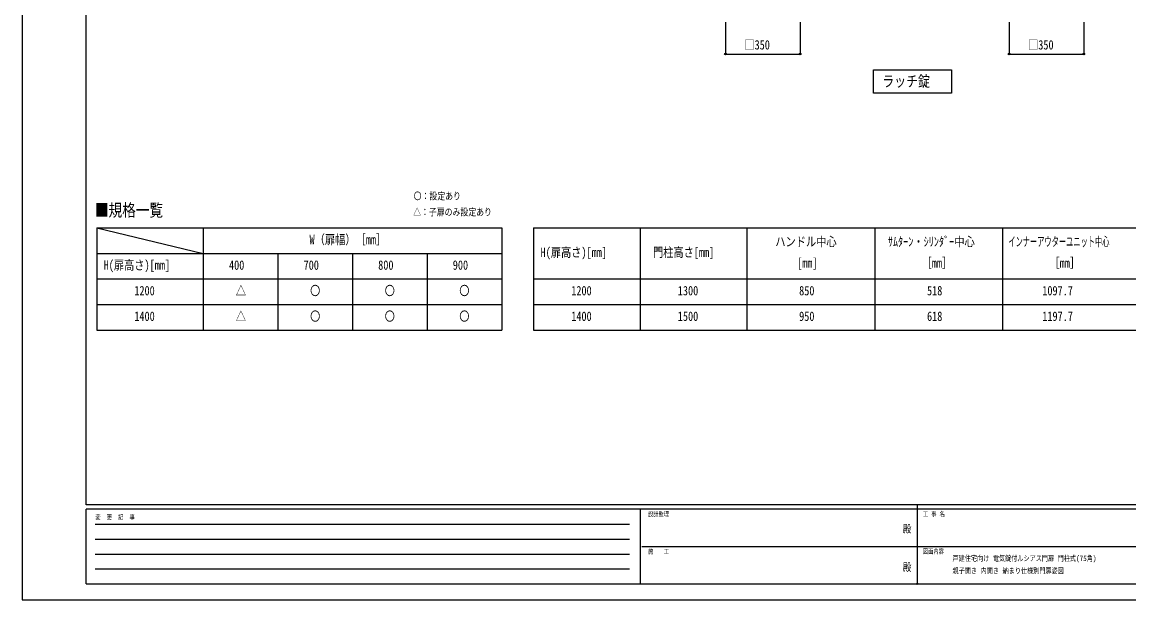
# Model space of a CAD drawing. Units: millimetres, scale not verified. Extents: x -4205 to 4205, y -2970 to 2970.
# Drawn here: x -4205 to 988, y -2970 to -260 of the extents above; entities that cross this region are included whole.
import ezdxf
from ezdxf.enums import TextEntityAlignment as Align

# ---------------------------------------------------------------- set-up
doc = ezdxf.new("R2010")
doc.units = ezdxf.units.MM
doc.header["$LTSCALE"] = 12
doc.header["$PDMODE"] = 32
doc.header["$PDSIZE"] = 6
for name, color, linetype in [('0-2_USER1', 3, 'Continuous'), ('0-5_YKK_D', 6, 'Continuous'), ('0-6_YKK_ZWAK', 7, 'Continuous')]:
    doc.layers.add(name, color=color, linetype=linetype)
doc.styles.add('ＭＳ ゴシック', font='')
doc.styles.get('ＭＳ ゴシック').set_extended_font_data('MS Gothic')

msp = doc.modelspace()

# ---------------------------------------------------------------- linework, layer by layer
at = {"layer": '0-2_USER1'}
for p, q in [((-3854.98, -1225), (-3354.98, -1345)), ((-3854.98, -1225), (-1954.98, -1225)), ((-3854.98, -1225), (-3854.98, -1705)), ((-3354.98, -1225), (-3354.98, -1705)), ((-1954.98, -1225), (-1954.98, -1705)), ((-1804.98, -1225), (1595.02, -1225)), ((-1804.98, -1225), (-1804.98, -1705)), ((-1304.98, -1225), (-1304.98, -1705)), ((-804.98, -1225), (-804.98, -1705)), ((-204.98, -1225), (-204.98, -1705)), ((395.02, -1225), (395.02, -1705)), ((-3854.98, -1345), (-1954.98, -1345)), ((-3004.98, -1345), (-3004.98, -1705)), ((-2654.98, -1345), (-2654.98, -1705)), ((-2304.98, -1345), (-2304.98, -1705)), ((-3854.98, -1465), (-1954.98, -1465)), ((-1804.98, -1465), (1595.02, -1465)), ((-3854.98, -1585), (-1954.98, -1585)), ((-1804.98, -1585), (1595.02, -1585)), ((-3854.98, -1705), (-1954.98, -1705)), ((-1804.98, -1705), (1595.02, -1705))]:
    msp.add_line(p, q, dxfattribs=at)
msp.add_lwpolyline([(-210.64, -593.81), (-210.64, -483.81), (154.74, -483.81), (154.74, -593.81)], close=True, dxfattribs=at)
at = {"layer": '0-5_YKK_D'}
for p, q in [((-904.98, -261), (-904.98, -411)), ((-554.98, -261), (-554.98, -411)), ((426.02, -261), (426.02, -411)), ((776.02, -261), (776.02, -411)), ((-904.98, -410), (-554.98, -410)), ((426.02, -410), (776.02, -410))]:
    msp.add_line(p, q, dxfattribs=at)
for centre in [(-904.98, -410), (-554.98, -410), (426.02, -410), (776.02, -410)]:
    msp.add_circle(centre, 4.25, dxfattribs=at)
at = {"layer": '0-6_YKK_ZWAK'}
for p, q in [((-3904.98, -2525), (-3904.98, 2775)), ((3895.02, -2525), (-3904.98, -2525)), ((-4.98, -2525), (-4.98, -2895)), ((-1304.98, -2545), (-3904.98, -2545)), ((-3904.98, -2895), (-3904.98, -2545)), ((-1304.98, -2545), (-1304.98, -2895)), ((-4.98, -2545), (-1304.98, -2545)), ((1295.02, -2545), (-4.98, -2545)), ((-3862.48, -2615), (-1354.98, -2615)), ((-3862.48, -2685), (-1354.98, -2685)), ((-1297.48, -2720), (-4.98, -2720)), ((-4.98, -2720), (1295.02, -2720)), ((-3862.48, -2755), (-1354.98, -2755)), ((-3862.48, -2825), (-1354.98, -2825)), ((-3904.98, -2895), (-1304.98, -2895)), ((-1304.98, -2895), (-4.98, -2895)), ((-4.98, -2895), (1295.02, -2895))]:
    msp.add_line(p, q, dxfattribs=at)
msp.add_lwpolyline([(-4205, -2970), (4205, -2970), (4205, 2970), (-4205, 2970)], close=True, dxfattribs=at)
msp.add_point((-4.98, -2895), dxfattribs=at)

# ---------------------------------------------------------------- texts
at = {"layer": '0-2_USER1', "style": 'ＭＳ ゴシック'}
for s, height, width, p in [('ラッチ錠', 51.32, 0.8, (-169.45, -578.54)), ('〇：設定あり', 32.99, 0.8, (-2368.01, -1102.67)), ('■規格一覧', 58.65, 0.8, (-3863.51, -1189.42)), ('△：子扉のみ設定あり', 32.99, 0.8, (-2370.41, -1177.67)), ('W（扉幅）［㎜］', 43.99, 0.8, (-2856.58, -1315)), ('ハンドル中心', 43.99, 0.8, (-671.38, -1325)), ('ｻﾑﾀｰﾝ・ｼﾘﾝﾀﾞｰ中心', 43.99, 0.8, (-143.38, -1325)), ('インナーアウターユニット中心', 43.99, 0.55, (422.22, -1325)), ('H(扉高さ)[mm]', 43.99, 0.8, (-1772.58, -1375)), ('門柱高さ[mm]', 43.99, 0.8, (-1245.38, -1375)), ('H(扉高さ)[mm]', 43.99, 0.8, (-3822.58, -1435)), ('400', 43.99, 0.8, (-3234.38, -1435)), ('700', 43.99, 0.8, (-2884.38, -1435)), ('800', 43.99, 0.8, (-2534.38, -1435)), ('900', 43.99, 0.8, (-2184.38, -1435)), ('[㎜]', 43.99, 0.8, (-568.98, -1425)), ('［㎜］', 43.99, 0.8, (15.02, -1425)), ('［㎜］', 43.99, 0.8, (615.02, -1425)), ('1200', 43.99, 0.8, (-3678.58, -1555)), ('△', 43.99, 0.8, (-3202.38, -1555)), ('〇', 43.99, 0.8, (-2853.98, -1555)), ('〇', 43.99, 0.8, (-2503.98, -1555)), ('〇', 43.99, 0.8, (-2153.98, -1555)), ('1200', 43.99, 0.8, (-1628.58, -1555)), ('1300', 43.99, 0.8, (-1128.58, -1555)), ('850', 43.99, 0.8, (-559.38, -1555)), ('518', 43.99, 0.8, (40.62, -1555)), ('1097.7', 43.99, 0.8, (581.42, -1555)), ('1400', 43.99, 0.8, (-3678.58, -1675)), ('△', 43.99, 0.8, (-3202.38, -1675)), ('〇', 43.99, 0.8, (-2853.98, -1675)), ('〇', 43.99, 0.8, (-2503.98, -1675)), ('〇', 43.99, 0.8, (-2153.98, -1675)), ('1400', 43.99, 0.8, (-1628.58, -1675)), ('1500', 43.99, 0.8, (-1128.58, -1675)), ('950', 43.99, 0.8, (-559.38, -1675)), ('618', 43.99, 0.8, (40.62, -1675)), ('1197.7', 43.99, 0.8, (581.42, -1675)), ('戸建住宅向け 電気錠付ルシアス門扉 門柱式(75角)', 25.66, 0.8, (160.31, -2795.72)), ('親子開き 内開き 納まり仕様別門扉姿図', 25.66, 0.8, (160.31, -2854.06))]:
    msp.add_text(s, height=height, dxfattribs=dict(at, width=width)).set_placement(p, align=Align.BOTTOM_LEFT)
at = {"layer": '0-5_YKK_D', "style": 'ＭＳ ゴシック', "width": 0.8}
for p in [(-816.38, -402), (514.62, -402)]:
    msp.add_text('□350', height=43.99, dxfattribs=at).set_placement(p, align=Align.BOTTOM_LEFT)
at = {"layer": '0-6_YKK_ZWAK', "style": 'ＭＳ ゴシック', "width": 0.8}
for s, height, p in [('変  更  記  事', 21.99, (-3861.31, -2600)), ('設計監理', 21.99, (-1268.31, -2585)), ('工 事 名', 21.99, (21.27, -2585)), ('殿', 36.66, (-73.67, -2665.83)), ('施\u3000\u3000工', 21.99, (-1268.31, -2760)), ('図面内容', 21.99, (21.27, -2760)), ('殿', 36.66, (-73.67, -2845.83))]:
    msp.add_text(s, height=height, dxfattribs=at).set_placement(p, align=Align.BOTTOM_LEFT)

doc.saveas('drawing.dxf')
